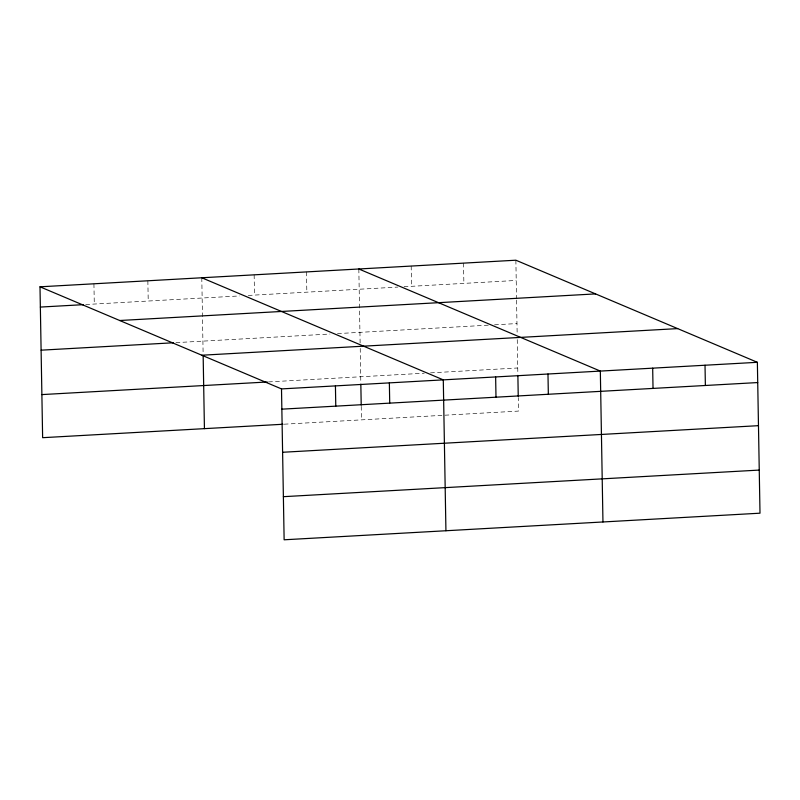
<?xml version="1.0" encoding="UTF-8"?>
<svg xmlns="http://www.w3.org/2000/svg" width="800" height="800" viewBox="0 0 800 800"><rect width="100%" height="100%" fill="white"/><g stroke="black" fill="none" stroke-linecap="round" stroke-linejoin="round"><path stroke-width="0.6" stroke-dasharray="4 3" d="M85.71 304.53L239.54 295.93M248.26 295.44L397.82 287.08M404.05 286.73L516.22 280.46M175.94 342.64L330.03 334.02M337.5 333.6L488.31 325.17M494.54 324.82L516.97 323.57M268.48 381.92L424.27 373.21M430.51 372.86L517.75 367.98M284.19 424.19L518.5 411.09L518.26 397.54M515.87 260.21L516.54 298.94M516.56 300.17L517.15 333.44M517.25 339.61L517.86 374.14M463.52 263.14L463.88 283.39M411.18 266.06L411.53 286.31M358.83 268.99L360.13 343.45M360.22 348.39L360.82 382.92M361.23 406.32L361.46 419.87M306.49 271.91L306.84 292.17M254.14 274.84L254.49 295.09M201.79 277.77L203.12 353.46M147.86 280.78L148.22 301.04M93.93 283.8L94.29 304.05"/><path stroke-width="1.2" d="M40 286.81L515.87 260.21L757.37 362.31L760 513.19L284.13 539.79L281.5 388.91L40 286.81L42.63 437.69L282.95 424.26M40.35 307.07L83.25 304.67M119.69 320.51L595.56 293.9M41.11 350.17L173.48 342.77M201.8 355.22L677.67 328.61M41.88 394.59L267.24 381.99M281.5 388.91L757.37 362.31M281.85 409.16L757.72 382.56M282.61 452.27L758.47 425.67M283.38 496.68L759.25 470.08M358.83 268.99L600.33 371.08L602.96 521.97M201.79 277.77L443.29 379.86L445.93 530.75M705.02 365.23L705.37 385.48M652.68 368.16L653.03 388.41M547.98 374.01L548.34 394.26M517.88 375.37L518.24 396.31M495.64 376.94L495.99 397.19M389.36 382.88L389.72 403.13M360.84 384.15L361.21 405.09M335.43 385.9L335.78 406.15M203.16 355.93L204.43 428.65"/></g></svg>
